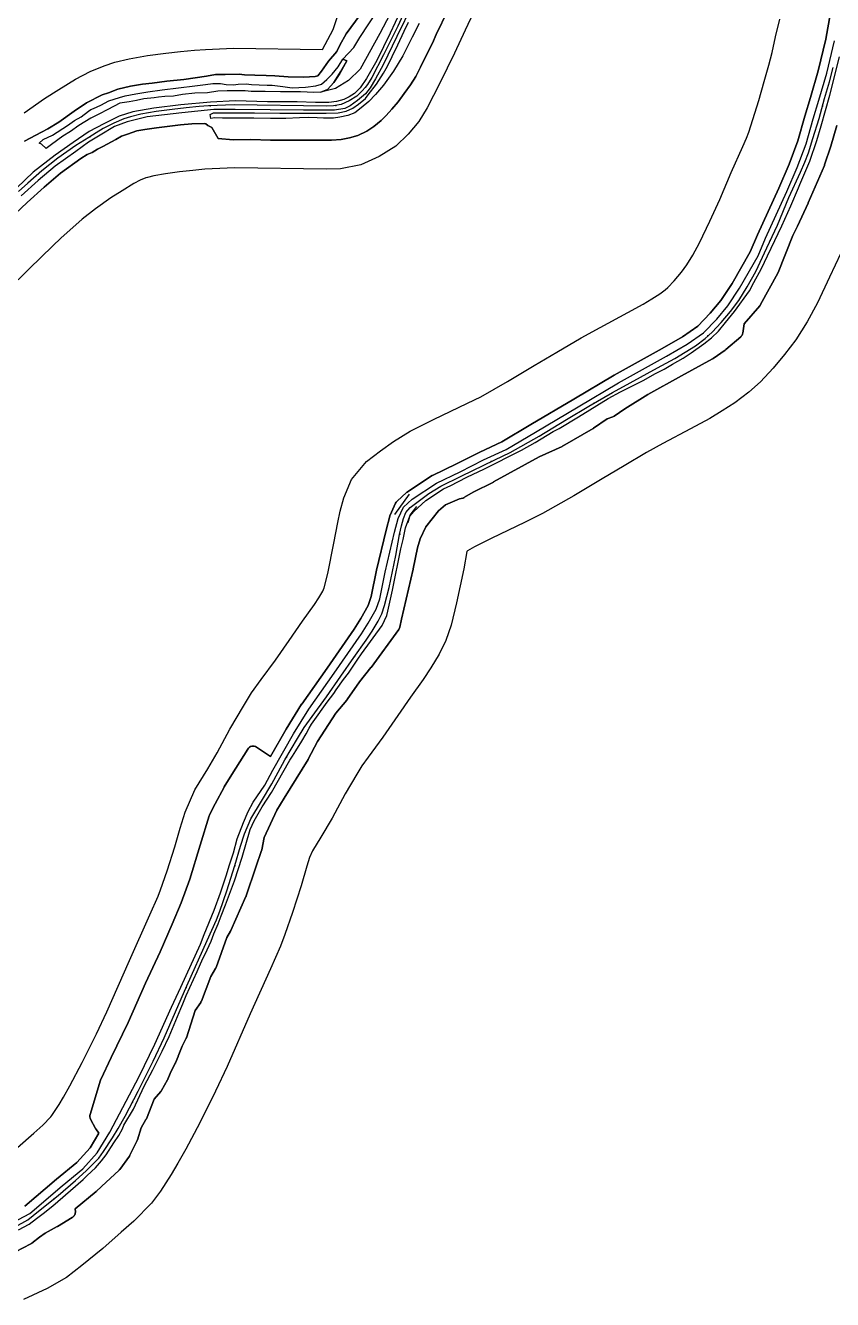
# Model space of a CAD drawing. Header units: inches. Extents: x 91426 to 118597, y 433843 to 446922.
# Drawn here: x 101803 to 102444, y 437556 to 438568 of the extents above; entities that cross this region are included whole.
import ezdxf

# ---------------------------------------------------------------- set-up
doc = ezdxf.new("R2010")
doc.units = ezdxf.units.IN
doc.header["$MEASUREMENT"] = 0
for name, color, linetype, true_color in [('As_waterkering_PWK', 7, 'Continuous', 0x8b0648), ('Beschermingszone_PWK', 7, 'Continuous', 0xde06d3), ('Kernzone_PWK', 7, 'Continuous', 0x33065f), ('Kruinlijnen_PWK', 7, 'Continuous', 0xda0676), ('Kunstwerken_PWK', 7, 'Continuous', 0x2f0602), ('Leggerbermen_PWK', 7, 'Continuous', 0xd60719), ('Referentiepunten_PWK', 7, 'Continuous', 0x7e0730)]:
    doc.layers.add(name, color=color, linetype=linetype, true_color=true_color)

msp = doc.modelspace()

# ---------------------------------------------------------------- linework, layer by layer
at = {"layer": 'As_waterkering_PWK'}
for points in [[(102147.2636, 438676.0934), (102138.7908, 438656.4066), (102130.4565, 438637.7534), (102117.6241, 438608.9138), (102106.7762, 438585.895), (102098.4418, 438567.9033), (102087.197, 438545.0168), (102077.9366, 438527.1574), (102074.497, 438521.3365), (102072.4621, 438518.9837)], [(102439.2104, 438515.7674), (102441.466, 438523.6231), (102444.3765, 438535.0002)], [(102072.4621, 438518.9837), (102070.2636, 438516.4417), (102065.898, 438512.2084), (102059.9449, 438508.5042), (102053.5948, 438505.5938), (102047.5094, 438504.4032), (102041.6886, 438504.2709), (101968.3988, 438505.1969), (101948.1582, 438504.4032), (101940.7498, 438503.874), (101930.4311, 438502.8157), (101919.3185, 438501.625), (101906.3539, 438500.0375), (101894.3154, 438497.7886), (101885.981, 438495.8042), (101880.8216, 438494.0844), (101872.8841, 438490.7771), (101864.2851, 438486.4115), (101858.7398, 438482.994)], [(102006.9768, 437981.4124), (102008.7391, 437984.6658), (102018.661, 438001.7315), (102024.085, 438010.4627), (102030.3027, 438019.3263), (102041.9444, 438034.8045), (102053.1892, 438051.2087), (102063.6403, 438066.1576), (102073.2976, 438079.7837), (102078.1924, 438087.0598), (102082.8226, 438094.9973), (102085.733, 438100.8181), (102087.982, 438107.4327), (102091.5539, 438121.7203), (102096.8455, 438147.2526), (102099.8883, 438163.7891), (102101.3435, 438170.8006), (102102.931, 438176.6214), (102104.9154, 438181.3839), (102108.2227, 438185.3527), (102114.5727, 438190.1152), (102123.0393, 438196.3329), (102132.5644, 438202.286), (102148.704, 438210.2236), (102175.6915, 438223.1882), (102187.7301, 438229.1413), (102210.7489, 438242.1059), (102232.5771, 438255.2028), (102250.3042, 438265.7862), (102268.9573, 438276.7664), (102282.9803, 438284.4393), (102304.9408, 438296.2133), (102318.6991, 438303.6217), (102326.9012, 438308.781), (102334.971, 438313.8081), (102342.644, 438319.629), (102348.2002, 438324.5238), (102355.4763, 438332.4613), (102362.8846, 438341.1926), (102369.3669, 438349.7915), (102376.1138, 438360.6395), (102382.8607, 438372.9426), (102391.592, 438391.5958), (102400.0587, 438409.7198), (102409.1868, 438431.548), (102418.3149, 438451.7886), (102421.8868, 438459.8584), (102424.665, 438467.1345), (102428.2368, 438478.5116), (102433.2639, 438494.5189), (102437.6296, 438510.2617), (102439.2104, 438515.7674)], [(101858.7398, 438482.994), (101852.908, 438479.4), (101842.7215, 438472.9177), (101828.434, 438462.8635), (101815.734, 438452.9416), (101804.6214, 438443.0197), (101797.0808, 438436.4051)], [(101794.5585, 437613.5869), (101804.4804, 437619.2755), (101813.0794, 437626.0224), (101828.5575, 437638.5901), (101842.3159, 437650.6287), (101850.7826, 437658.1693), (101860.8367, 437668.3558), (101864.6732, 437673.5152), (101871.817, 437684.4954), (101876.1826, 437691.7715), (101881.7389, 437701.6934), (101892.1899, 437721.4049), (101904.0962, 437745.3497), (101912.8275, 437763.8706), (101930.9515, 437805.1457), (101947.0911, 437841.1291), (101954.3671, 437857.5333), (101957.013, 437864.5447), (101962.5692, 437880.8166), (101969.0515, 437900.925), (101973.5495, 437916.1386), (101976.5922, 437926.0605), (101981.6193, 437937.8345), (101990.2183, 437951.8574), (101998.4204, 437965.6158), (102006.9768, 437981.4124)]]:
    msp.add_lwpolyline(points, dxfattribs=at)
at = {"layer": 'Beschermingszone_PWK'}
for points in [[(101801.6166, 438499.0173), (101817.6797, 438510.3209), (101829.0224, 438517.539), (101842.2574, 438525.6955), (101854.0181, 438531.6663), (101865.0316, 438536.2552), (101873.6305, 438539.1215), (101884.9665, 438541.8206), (101899.4806, 438544.532), (101914.1866, 438546.3327), (101925.7384, 438547.5704), (101936.8502, 438548.7101), (101945.6728, 438549.3403), (101967.801, 438550.2081), (102038.7343, 438549.3118), (102047.0236, 438565.2983), (102060.2169, 438604.341)], [(102079.7644, 438592.2565), (102057.4095, 438561.8327), (102052.3937, 438552.7765), (102050.0882, 438547.6803), (102043.5263, 438539.9825), (102037.9387, 438532.1332), (102034.9259, 438528.4402), (102032.8746, 438527.8447), (102023.7116, 438527.36), (102011.435, 438527.4833), (102000.8409, 438528.2681), (101993.9828, 438528.6716), (101984.8792, 438528.9393), (101976.7394, 438529.0664), (101972.5382, 438529.7441), (101961.3769, 438529.4685), (101953.6011, 438529.3296), (101946.4082, 438528.0847), (101928.4664, 438525.4654), (101914.9998, 438524.1452), (101903.2081, 438522.5553), (101895.5726, 438521.7516), (101886.1315, 438520.1097), (101876.114, 438517.7444), (101868.5546, 438514.7747), (101863.5455, 438513.2441), (101851.1085, 438506.8159), (101841.4105, 438500.2595), (101829.2258, 438491.4814), (101820.4211, 438486.2496), (101815.3751, 438483.6619), (101801.8838, 438476.5483)], [(101794.4935, 438418.8119), (101804.02, 438427.8163), (101817.4213, 438439.9056), (101830.4859, 438451.0299), (101846.5881, 438462.5872), (101851.568, 438465.8997), (101853.0505, 438466.2754), (101855.7453, 438467.3306), (101859.9287, 438470.1196), (101864.085, 438472.2607), (101874.4475, 438477.8405), (101878.9627, 438480.2811), (101883.7922, 438481.891), (101891.244, 438484.6696), (101897.5532, 438485.7616), (101906.864, 438486.9418), (101917.3015, 438488.3952), (101925.9017, 438489.4376), (101934.9255, 438490.2111), (101944.7477, 438490.4629), (101946.0225, 438490.3183), (101947.5541, 438488.7867), (101950.7153, 438487.3696), (101955.6789, 438478.4576), (101967.6256, 438477.566), (101981.5955, 438477.8347), (101997.2445, 438477.1772), (102025.0342, 438477.3108), (102045.7735, 438477.3108), (102053.409, 438477.7783), (102059.9814, 438478.9579), (102066.7982, 438480.9312), (102073.75, 438484.4071), (102079.3689, 438487.9827), (102085.1931, 438492.8086), (102089.1236, 438496.8964), (102093.6078, 438501.8008), (102098.7663, 438507.8192), (102103.648, 438514.2801), (102108.5179, 438521.2372), (102112.8518, 438527.8128), (102116.5758, 438535.1118), (102121.2125, 438544.9152), (102125.9174, 438554.1904), (102129.0194, 438561.2039), (102138.1258, 438580.2085)], [(102163.0851, 438588.0907), (102152.0756, 438564.7291), (102143.57, 438546.3679), (102131.8341, 438522.4818), (102121.6871, 438502.9126), (102115.2561, 438492.0294), (102106.6463, 438482.0743), (102096.8604, 438472.585), (102083.664, 438464.3739), (102069.0264, 438457.665), (102052.9169, 438454.5131), (102041.9408, 438454.2637), (101969.0631, 438455.1845), (101950.9197, 438454.473), (101945.0828, 438454.0561), (101935.6451, 438453.0881), (101925.0207, 438451.9498), (101913.9909, 438450.5992), (101904.703, 438448.8641), (101899.7037, 438447.6738), (101898.3661, 438447.2279), (101893.8462, 438445.3447), (101888.7603, 438442.7626), (101879.4475, 438437.0233), (101870.5458, 438431.3585), (101858.231, 438422.6926), (101847.81, 438414.5512), (101837.7584, 438405.5766), (101830.9509, 438399.6051), (101824.1924, 438393.0797), (101805.8607, 438375.2717), (101796.7275, 438366.2654)], [(101796.3254, 437676.8254), (101809.2254, 437688.113), (101816.3269, 437694.4377), (101822.7977, 437700.9936), (101823.6161, 437702.0943), (101829.4103, 437711.0002), (101832.9229, 437716.8546), (101837.8329, 437725.6224), (101847.7095, 437744.2504), (101859.0928, 437767.1434), (101867.3157, 437784.586), (101885.2497, 437825.4284), (101901.4274, 437861.4967), (101908.0871, 437876.5113), (101909.9523, 437881.454), (101915.1128, 437896.5669), (101921.2761, 437915.6857), (101925.6727, 437930.5567), (101929.567, 437943.2553), (101937.0765, 437960.8433), (101947.4308, 437977.7288), (101954.946, 437990.3349), (101965.1342, 438009.144), (101975.8031, 438027.4946), (101982.35, 438038.0334), (101989.8457, 438048.7187), (102001.3249, 438063.9808), (102012.0786, 438079.6686), (102022.7538, 438094.9383), (102032.1517, 438108.1983), (102035.8113, 438113.6383), (102038.8218, 438118.7991), (102039.4898, 438120.1351), (102039.977, 438121.5679), (102042.8004, 438132.8618), (102047.7724, 438156.8514), (102050.8164, 438173.3948), (102052.6999, 438182.47), (102055.5395, 438192.8818), (102061.6674, 438207.5889), (102073.5504, 438221.8485), (102084.7742, 438230.2663), (102094.9523, 438237.7409), (102108.2187, 438246.0324), (102126.8451, 438255.1929), (102153.7836, 438268.134), (102164.3631, 438273.3656), (102185.6133, 438285.3341), (102206.8994, 438298.1057), (102224.8065, 438308.7965), (102244.2688, 438320.2531), (102259.1667, 438328.4047), (102281.2753, 438340.2582), (102293.5066, 438346.8442), (102300.3711, 438351.1622), (102306.5828, 438355.0318), (102310.9661, 438358.3571), (102313.146, 438360.2775), (102317.9709, 438365.541), (102323.8264, 438372.4421), (102328.0921, 438378.1008), (102332.9321, 438385.8826), (102338.2527, 438395.585), (102346.2994, 438412.7755), (102354.3246, 438429.9546), (102363.3239, 438451.4746), (102372.664, 438472.1852), (102375.6394, 438478.9075), (102377.4141, 438483.5555), (102385.3077, 438508.6933), (102389.5086, 438523.842), (102393.2066, 438536.7212), (102395.799, 438546.8549), (102398.6961, 438559.3252), (102401.9053, 438573.3656)], [(101794.6056, 437593.8589), (101806.8173, 437600.1782), (101807.0194, 437600.2888), (101807.2973, 437600.4616), (101807.5598, 437600.6495), (101813.6959, 437605.3495), (101818.3095, 437608.5915), (101827.8895, 437614.0289), (101827.9215, 437614.0472), (101827.9734, 437614.0776), (101839.8388, 437621.1197), (101840.0648, 437621.2621), (101840.3307, 437621.4526), (101840.5836, 437621.6602), (101840.8224, 437621.8839), (101841.0461, 437622.1227), (101841.2537, 437622.3756), (101841.4442, 437622.6415), (101841.617, 437622.9194), (101841.7713, 437623.208), (101841.9063, 437623.506), (101842.0216, 437623.8122), (101842.1165, 437624.1253), (101842.1908, 437624.4439), (101842.2441, 437624.7668), (101842.2762, 437625.0924), (101842.2869, 437625.4194), (101842.284, 437625.5074), (101842.285, 437625.5581), (101842.2202, 437627.8925), (101858.9148, 437641.7862), (101859.0131, 437641.8702), (101859.1235, 437641.9699), (101866.7964, 437649.1137), (101866.8026, 437649.1195), (101876.8568, 437658.5122), (101876.979, 437658.6304), (101877.2027, 437658.8692), (101877.4103, 437659.1221), (101877.4916, 437659.2311), (101885.1645, 437669.8144), (101885.2737, 437669.9713), (101885.4465, 437670.2492), (101885.6008, 437670.5378), (101885.6088, 437670.5541), (101891.2974, 437682.1958), (101891.4244, 437682.4775), (101891.5397, 437682.7837), (101891.5853, 437682.925), (101894.4532, 437692.2768), (101898.3825, 437698.9076), (101898.4111, 437698.9566), (101898.5654, 437699.2452), (101898.7004, 437699.5432), (101898.7311, 437699.619), (101904.893, 437715.2123), (101910.1378, 437721.1723), (101910.1434, 437721.1787), (101910.351, 437721.4316), (101910.5415, 437721.6975), (101910.7143, 437721.9754), (101910.755, 437722.0472), (101915.3852, 437730.3816), (101915.4988, 437730.5984), (101915.6338, 437730.8964), (101915.6481, 437730.9313), (101917.5528, 437735.6294), (101921.69, 437743.7747), (101921.7165, 437743.8276), (101921.8403, 437744.0987), (101923.957, 437749.1258), (101923.9682, 437749.1527), (101924.0116, 437749.2611), (101927.0938, 437757.2234), (101930.1518, 437763.212), (101930.1832, 437763.2745), (101930.3182, 437763.5725), (101930.4335, 437763.8787), (101930.4616, 437763.9641), (101937.3752, 437785.6011), (101941.8372, 437791.9926), (101941.8947, 437792.0768), (101942.0675, 437792.3547), (101942.2218, 437792.6433), (101942.3568, 437792.9413), (101942.4113, 437793.0786), (101949.7889, 437812.4935), (101953.6517, 437818.8483), (101953.7092, 437818.9454), (101953.8635, 437819.234), (101953.9985, 437819.532), (101954.0826, 437819.7491), (101962.6666, 437843.5506), (101965.6265, 437848.7303), (101965.7697, 437848.9996), (101965.855, 437849.1818), (101977.8527, 437876.2001), (101977.9024, 437876.3159), (101978.0162, 437876.6178), (101985.7699, 437899.392), (101990.2685, 437912.6234), (101990.3638, 437912.9376), (101990.4374, 437913.2525), (101992.4011, 437923.0855), (102002.3461, 437944.8879), (102008.262, 437954.4049), (102008.272, 437954.421), (102027.1898, 437985.1127), (102027.2635, 437985.2363), (102027.3722, 437985.4347), (102034.6619, 437999.4937), (102049.3288, 438021.8184), (102057.8982, 438032.3353), (102057.9888, 438032.4499), (102058.1235, 438032.634), (102068.0783, 438046.9112), (102077.0566, 438058.0515), (102077.1303, 438058.1452), (102077.2057, 438058.246), (102099.1661, 438088.4086), (102099.2812, 438088.5737), (102099.454, 438088.8516), (102099.6083, 438089.1402), (102099.7433, 438089.4382), (102099.8586, 438089.7444), (102099.9535, 438090.0575), (102100.0188, 438090.3318), (102101.3277, 438096.6148), (102110.7455, 438136.3373), (102110.7843, 438136.5153), (102110.7877, 438136.5323), (102114.0455, 438153.2122), (102116.2441, 438160.4187), (102120.7423, 438169.9014), (102130.6814, 438182.5737), (102136.4489, 438187.5497), (102147.5577, 438192.1381), (102150.2696, 438192.8455), (102150.3017, 438192.854), (102150.6148, 438192.9489), (102150.921, 438193.0642), (102151.219, 438193.1992), (102151.5076, 438193.3535), (102151.592, 438193.4033), (102158.4331, 438197.5338), (102174.3948, 438205.5147), (102174.5707, 438205.6071), (102210.9187, 438225.6247), (102229.004, 438233.8811), (102229.1389, 438233.9451), (102229.4158, 438234.0927), (102253.6253, 438247.9834), (102253.637, 438247.9901), (102253.9149, 438248.1629), (102254.0204, 438248.2354), (102264.7104, 438255.7812), (102269.2305, 438257.4038), (102269.4546, 438257.4904), (102269.7526, 438257.6254), (102270.0412, 438257.7797), (102270.3191, 438257.9525), (102270.3338, 438257.9623), (102278.955, 438263.7673), (102297.1529, 438275.1573), (102323.925, 438289.8751), (102323.9293, 438289.8775), (102348.5952, 438303.4689), (102348.6822, 438303.518), (102348.9601, 438303.6908), (102349.0202, 438303.7316), (102358.7093, 438310.4116), (102358.9151, 438310.5613), (102359.1427, 438310.7468), (102370.9167, 438320.9332), (102370.942, 438320.9553), (102371.1808, 438321.179), (102371.4045, 438321.4178), (102371.6121, 438321.6707), (102371.8026, 438321.9366), (102371.9754, 438322.2145), (102372.1297, 438322.5031), (102372.2647, 438322.8011), (102372.38, 438323.1073), (102372.4749, 438323.4204), (102372.5492, 438323.739), (102372.5773, 438323.8925), (102373.8041, 438331.2534), (102386.1306, 438345.6754), (102386.2965, 438345.8802), (102386.487, 438346.1461), (102386.6598, 438346.424), (102386.7158, 438346.5236), (102400.3827, 438371.4961), (102400.481, 438371.6851), (102400.616, 438371.9831), (102400.6427, 438372.0488), (102412.3755, 438401.5515), (102415.9696, 438408.8326), (102416.0216, 438408.9412), (102424.4883, 438427.1975), (102424.547, 438427.3291), (102437.3793, 438457.2271), (102437.4041, 438457.2857), (102437.5193, 438457.5919), (102437.5286, 438457.6195), (102442.4453, 438472.3848), (102442.4927, 438472.5349), (102447.3601, 438488.8474)], [(102450.3661, 438387.4615), (102441.4138, 438368.2981), (102431.9295, 438348.036), (102423.6137, 438332.872), (102414.7692, 438318.6514), (102405.8487, 438306.8181), (102396.7322, 438296.0736), (102386.7599, 438285.1947), (102377.4896, 438277.0281), (102366.1981, 438268.4621), (102356.0843, 438262.1617), (102346.4109, 438256.0768), (102330.9727, 438247.764), (102309.1753, 438236.0774), (102296.1147, 438228.931), (102278.3516, 438218.4747), (102260.8225, 438208.0096), (102238.398, 438194.5549), (102213.4338, 438180.4946), (102199.7902, 438173.7478), (102172.7488, 438160.7573), (102159.3446, 438154.1651), (102153.9351, 438150.7841), (102153.338, 438150.3456), (102150.826, 438136.6939), (102145.1827, 438109.4646), (102140.7875, 438091.8841), (102136.6006, 438079.5695), (102131.2235, 438068.8153), (102124.8116, 438057.8234), (102118.5581, 438048.5277), (102108.6154, 438034.499), (102098.4109, 438019.9027), (102086.6259, 438002.7104), (102074.8054, 437986.9946), (102069.9935, 437980.135), (102065.8047, 437973.3921), (102056.7045, 437957.7398), (102046.2422, 437938.4247), (102037.2845, 437923.3989), (102030.6164, 437912.5247), (102028.3199, 437907.1462), (102026.2139, 437900.2786), (102021.6045, 437884.6882), (102014.7713, 437863.4914), (102008.7797, 437845.9445), (102005.2752, 437836.6575), (101997.3211, 437818.7246), (101981.2234, 437782.8346), (101962.8904, 437741.0836), (101953.6, 437721.3766), (101941.1184, 437696.2748), (101930.0354, 437675.3714), (101923.7682, 437664.1801), (101918.4643, 437655.3402), (101909.836, 437642.0781), (101902.6797, 437632.4542), (101888.6838, 437618.2741), (101878.7154, 437609.396), (101864.0128, 437596.5313), (101847.3916, 437583.0354), (101835.2949, 437573.5441), (101819.8846, 437564.7089), (101801.0053, 437555.9235)]]:
    msp.add_lwpolyline(points, dxfattribs=at)
msp.add_lwpolyline([(102442.3133, 438578.3753), (102438.5512, 438557.6186), (102432.5491, 438532.3052), (102426.3996, 438511.1094), (102421.7532, 438496.2407), (102416.3829, 438476.5936), (102409.4162, 438458.1445), (102401.1763, 438439.1795), (102384.225, 438402.0986), (102378.5205, 438388.514), (102364.0447, 438363.2877), (102355.1003, 438349.8713), (102346.7788, 438339.6585), (102336.7385, 438329.3703), (102324.7034, 438320.9333), (102308.609, 438311.718), (102270.4546, 438290.4015), (102238.2334, 438271.3075), (102204.2256, 438251.1939), (102181.2538, 438237.4891), (102163.6128, 438229.3873), (102145.041, 438219.9688), (102125.9373, 438210.815, 0.034505427), (102125.3377, 438210.475), (102105.914, 438197.615, 0.037793273), (102105.3179, 438197.152), (102097.8881, 438190.4233, 0.102138272), (102096.6949, 438188.7913), (102092.3537, 438179.2688, 0.041432215), (102092.074, 438178.4903), (102089.094, 438167.3831), (102081.51, 438135.4046), (102077.3475, 438114.5925), (102074.8047, 438107.3108), (102068.979, 438097.0227), (102063.7252, 438088.6937), (102042.2623, 438057.7502), (102022.1348, 438029.1479, 0.014261573), (102021.9774, 438028.9101), (102009.7551, 438009.2482, 0.010199412), (102009.651, 438009.0728), (101997.4021, 437987.4484), (101986.2856, 437994.8696, 0.423298618), (101979.2672, 437993.3573), (101966.6033, 437973.0552), (101960.5694, 437963.401, 0.017567594), (101960.3938, 437963.0968), (101953.3061, 437949.7551), (101948.9789, 437941.1005, 0.041309874), (101948.6721, 437940.3349), (101941.4474, 437916.8547), (101933.2602, 437890.0837), (101926.3135, 437871.1383), (101919.2549, 437854.3259), (101909.618, 437832.1872), (101897.9962, 437807.3588), (101884.1682, 437776.0154), (101870.6542, 437748.3313), (101862.3848, 437730.8738, 0.037219496), (101862.1174, 437730.1802), (101853.9236, 437703.0752, 0.200711706), (101854.3188, 437699.2367), (101858.3042, 437691.9201, 0.022315516), (101858.5349, 437691.5383), (101860.8017, 437688.1381), (101854.01, 437676.5585), (101843.4509, 437664.8944), (101827.259, 437651.5522), (101802.1487, 437630.0663)], format="xyb", dxfattribs=at)
at = {"layer": 'Kernzone_PWK'}
for points in [[(101801.8838, 438476.5483), (101815.3751, 438483.6619), (101820.4211, 438486.2496), (101829.2258, 438491.4814), (101841.4105, 438500.2595), (101851.1085, 438506.8159), (101863.5455, 438513.2441), (101868.5546, 438514.7747), (101876.114, 438517.7444), (101886.1315, 438520.1097), (101895.5726, 438521.7516), (101903.2081, 438522.5553), (101914.9998, 438524.1452), (101928.4664, 438525.4654), (101946.4082, 438528.0847), (101953.6011, 438529.3296), (101961.3769, 438529.4685), (101972.5382, 438529.7441), (101976.7394, 438529.0664), (101984.8792, 438528.9393), (101993.9828, 438528.6716), (102000.8409, 438528.2681), (102011.435, 438527.4833), (102023.7116, 438527.36), (102032.8746, 438527.8447), (102034.9259, 438528.4402), (102037.9387, 438532.1332), (102043.5263, 438539.9825), (102050.0882, 438547.6803), (102052.3937, 438552.7765), (102057.4095, 438561.8327), (102079.7644, 438592.2565)], [(102138.1258, 438580.2085), (102129.0194, 438561.2039), (102125.9174, 438554.1904), (102121.2125, 438544.9152), (102116.5758, 438535.1118), (102112.8518, 438527.8128), (102108.5179, 438521.2372), (102103.648, 438514.2801), (102098.7663, 438507.8192), (102093.6078, 438501.8008), (102089.1236, 438496.8964), (102085.1931, 438492.8086), (102079.3689, 438487.9827), (102073.75, 438484.4071), (102066.7982, 438480.9312), (102059.9814, 438478.9579), (102053.409, 438477.7783), (102045.7735, 438477.3108), (102025.0342, 438477.3108), (101997.2445, 438477.1772), (101981.5955, 438477.8347), (101967.6256, 438477.566), (101955.6789, 438478.4576), (101950.7153, 438487.3696), (101947.5541, 438488.7867), (101946.0225, 438490.3183), (101944.7477, 438490.4629), (101934.9255, 438490.2111), (101925.9017, 438489.4376), (101917.3015, 438488.3952), (101906.864, 438486.9418), (101897.5532, 438485.7616), (101891.244, 438484.6696), (101883.7922, 438481.891), (101878.9627, 438480.2811), (101874.4475, 438477.8405), (101864.085, 438472.2607), (101859.9287, 438470.1196), (101855.7453, 438467.3306), (101853.0505, 438466.2754), (101851.568, 438465.8997), (101846.5881, 438462.5872), (101830.4859, 438451.0299), (101817.4213, 438439.9056), (101804.02, 438427.8163), (101794.4935, 438418.8119)], [(102447.3601, 438488.8474), (102442.4927, 438472.5349), (102442.4453, 438472.3848), (102437.5286, 438457.6195), (102437.5193, 438457.5919), (102437.4041, 438457.2857), (102437.3793, 438457.2271), (102424.547, 438427.3291), (102424.4883, 438427.1975), (102416.0216, 438408.9412), (102415.9696, 438408.8326), (102412.3755, 438401.5515), (102400.6427, 438372.0488), (102400.616, 438371.9831), (102400.481, 438371.6851), (102400.3827, 438371.4961), (102386.7158, 438346.5236), (102386.6598, 438346.424), (102386.487, 438346.1461), (102386.2965, 438345.8802), (102386.1306, 438345.6754), (102373.8041, 438331.2534), (102372.5773, 438323.8925), (102372.5492, 438323.739), (102372.4749, 438323.4204), (102372.38, 438323.1073), (102372.2647, 438322.8011), (102372.1297, 438322.5031), (102371.9754, 438322.2145), (102371.8026, 438321.9366), (102371.6121, 438321.6707), (102371.4045, 438321.4178), (102371.1808, 438321.179), (102370.942, 438320.9553), (102370.9167, 438320.9332), (102359.1427, 438310.7468), (102358.9151, 438310.5613), (102358.7093, 438310.4116), (102349.0202, 438303.7316), (102348.9601, 438303.6908), (102348.6822, 438303.518), (102348.5952, 438303.4689), (102323.9293, 438289.8775), (102323.925, 438289.8751), (102297.1529, 438275.1573), (102278.955, 438263.7673), (102270.3338, 438257.9623), (102270.3191, 438257.9525), (102270.0412, 438257.7797), (102269.7526, 438257.6254), (102269.4546, 438257.4904), (102269.2305, 438257.4038), (102264.7104, 438255.7812), (102254.0204, 438248.2354), (102253.9149, 438248.1629), (102253.637, 438247.9901), (102253.6253, 438247.9834), (102229.4158, 438234.0927), (102229.1389, 438233.9451), (102229.004, 438233.8811), (102210.9187, 438225.6247), (102174.5707, 438205.6071), (102174.3948, 438205.5147), (102158.4331, 438197.5338), (102151.592, 438193.4033), (102151.5076, 438193.3535), (102151.219, 438193.1992), (102150.921, 438193.0642), (102150.6148, 438192.9489), (102150.3017, 438192.854), (102150.2696, 438192.8455), (102147.5577, 438192.1381), (102136.4489, 438187.5497), (102130.6814, 438182.5737), (102120.7423, 438169.9014), (102116.2441, 438160.4187), (102114.0455, 438153.2122), (102110.7877, 438136.5323), (102110.7843, 438136.5153), (102110.7455, 438136.3373), (102101.3277, 438096.6148), (102100.0188, 438090.3318), (102099.9535, 438090.0575), (102099.8586, 438089.7444), (102099.7433, 438089.4382), (102099.6083, 438089.1402), (102099.454, 438088.8516), (102099.2812, 438088.5737), (102099.1661, 438088.4086), (102077.2057, 438058.246), (102077.1303, 438058.1452), (102077.0566, 438058.0515), (102068.0783, 438046.9112), (102058.1235, 438032.634), (102057.9888, 438032.4499), (102057.8982, 438032.3353), (102049.3288, 438021.8184), (102034.6619, 437999.4937), (102027.3722, 437985.4347), (102027.2635, 437985.2363), (102027.1898, 437985.1127), (102008.272, 437954.421), (102008.262, 437954.4049), (102002.3461, 437944.8879), (101992.4011, 437923.0855), (101990.4374, 437913.2525), (101990.3638, 437912.9376), (101990.2685, 437912.6234), (101985.7699, 437899.392), (101978.0162, 437876.6178), (101977.9024, 437876.3159), (101977.8527, 437876.2001), (101965.855, 437849.1818), (101965.7697, 437848.9996), (101965.6265, 437848.7303), (101962.6666, 437843.5506), (101954.0826, 437819.7491), (101953.9985, 437819.532), (101953.8635, 437819.234), (101953.7092, 437818.9454), (101953.6517, 437818.8483), (101949.7889, 437812.4935), (101942.4113, 437793.0786), (101942.3568, 437792.9413), (101942.2218, 437792.6433), (101942.0675, 437792.3547), (101941.8947, 437792.0768), (101941.8372, 437791.9926), (101937.3752, 437785.6011), (101930.4616, 437763.9641), (101930.4335, 437763.8787), (101930.3182, 437763.5725), (101930.1832, 437763.2745), (101930.1518, 437763.212), (101927.0938, 437757.2234), (101924.0116, 437749.2611), (101923.9682, 437749.1527), (101923.957, 437749.1258), (101921.8403, 437744.0987), (101921.7165, 437743.8276), (101921.69, 437743.7747), (101917.5528, 437735.6294), (101915.6481, 437730.9313), (101915.6338, 437730.8964), (101915.4988, 437730.5984), (101915.3852, 437730.3816), (101910.755, 437722.0472), (101910.7143, 437721.9754), (101910.5415, 437721.6975), (101910.351, 437721.4316), (101910.1434, 437721.1787), (101910.1378, 437721.1723), (101904.893, 437715.2123), (101898.7311, 437699.619), (101898.7004, 437699.5432), (101898.5654, 437699.2452), (101898.4111, 437698.9566), (101898.3825, 437698.9076), (101894.4532, 437692.2768), (101891.5853, 437682.925), (101891.5397, 437682.7837), (101891.4244, 437682.4775), (101891.2974, 437682.1958), (101885.6088, 437670.5541), (101885.6008, 437670.5378), (101885.4465, 437670.2492), (101885.2737, 437669.9713), (101885.1645, 437669.8144), (101877.4916, 437659.2311), (101877.4103, 437659.1221), (101877.2027, 437658.8692), (101876.979, 437658.6304), (101876.8568, 437658.5122), (101866.8026, 437649.1195), (101866.7964, 437649.1137), (101859.1235, 437641.9699), (101859.0131, 437641.8702), (101858.9148, 437641.7862), (101842.2202, 437627.8925), (101842.285, 437625.5581), (101842.284, 437625.5074), (101842.2869, 437625.4194), (101842.2762, 437625.0924), (101842.2441, 437624.7668), (101842.1908, 437624.4439), (101842.1165, 437624.1253), (101842.0216, 437623.8122), (101841.9063, 437623.506), (101841.7713, 437623.208), (101841.617, 437622.9194), (101841.4442, 437622.6415), (101841.2537, 437622.3756), (101841.0461, 437622.1227), (101840.8224, 437621.8839), (101840.5836, 437621.6602), (101840.3307, 437621.4526), (101840.0648, 437621.2621), (101839.8388, 437621.1197), (101827.9734, 437614.0776), (101827.9215, 437614.0472), (101827.8895, 437614.0289), (101818.3095, 437608.5915), (101813.6959, 437605.3495), (101807.5598, 437600.6495), (101807.2973, 437600.4616), (101807.0194, 437600.2888), (101806.8173, 437600.1782), (101794.6056, 437593.8589)]]:
    msp.add_lwpolyline(points, dxfattribs=at)
msp.add_lwpolyline([(101802.1487, 437630.0663), (101827.259, 437651.5522), (101843.4509, 437664.8944), (101854.01, 437676.5585), (101860.8017, 437688.1381), (101858.5349, 437691.5383, -0.022315511), (101858.3042, 437691.9201), (101854.3188, 437699.2367, -0.200711706), (101853.9236, 437703.0752), (101862.1174, 437730.1802, -0.037219496), (101862.3848, 437730.8738), (101870.6542, 437748.3313), (101884.1682, 437776.0154), (101897.9962, 437807.3588), (101909.618, 437832.1872), (101919.2549, 437854.3259), (101926.3135, 437871.1383), (101933.2602, 437890.0837), (101941.4474, 437916.8547), (101948.6721, 437940.3349, -0.041309875), (101948.9789, 437941.1005), (101953.3061, 437949.7551), (101960.3938, 437963.0968, -0.017567598), (101960.5694, 437963.401), (101966.6033, 437973.0552), (101979.2672, 437993.3573, -0.423298618), (101986.2856, 437994.8696), (101997.4021, 437987.4484), (102009.651, 438009.0728, -0.010199387), (102009.7551, 438009.2482), (102021.9774, 438028.9101, -0.014261573), (102022.1348, 438029.1479), (102042.2623, 438057.7502), (102063.7252, 438088.6937), (102068.979, 438097.0227), (102074.8047, 438107.3108), (102077.3475, 438114.5925), (102081.51, 438135.4046), (102089.094, 438167.3831), (102092.074, 438178.4903, -0.041432216), (102092.3537, 438179.2688), (102096.6949, 438188.7913, -0.102138274), (102097.8881, 438190.4233), (102105.3179, 438197.152, -0.037793272), (102105.914, 438197.615), (102125.3377, 438210.475, -0.034505432), (102125.9373, 438210.815), (102145.041, 438219.9688), (102163.6128, 438229.3873), (102181.2538, 438237.4891), (102204.2256, 438251.1939), (102238.2334, 438271.3075), (102270.4546, 438290.4015), (102308.609, 438311.718), (102324.7034, 438320.9333), (102336.7385, 438329.3703), (102346.7788, 438339.6585), (102355.1003, 438349.8713), (102364.0447, 438363.2877), (102378.5205, 438388.514), (102384.225, 438402.0986), (102401.1763, 438439.1795), (102409.4162, 438458.1445), (102416.3829, 438476.5936), (102421.7532, 438496.2407), (102426.3996, 438511.1094), (102432.5491, 438532.3052), (102438.5512, 438557.6186), (102442.3133, 438578.3753)], format="xyb", dxfattribs=at)
at = {"layer": 'Kruinlijnen_PWK'}
for points in [[(102108.3412, 438596.3299), (102092.3711, 438562.2792), (102081.7878, 438540.5833), (102073.6622, 438526.2875), (102068.6909, 438518.7552), (102064.1929, 438514.2572), (102059.8273, 438511.6114), (102055.5795, 438509.5443), (102049.7731, 438507.9072), (102043.5554, 438507.1135), (102032.9721, 438507.2458), (102018.5522, 438507.7749), (101995.0043, 438507.7749), (101969.6042, 438508.5687), (101949.6281, 438507.5104), (101926.0802, 438505.3937), (101904.5166, 438502.6156), (101887.9801, 438499.8374), (101876.9999, 438496.3978), (101864.829, 438490.3124), (101853.2498, 438484.1074), (101840.6196, 438475.3634), (101826.1998, 438465.3092), (101808.7372, 438451.6832), (101782.2788, 438426.68)], [(102110.0254, 438585.0251), (102097.7223, 438559.4927), (102086.8743, 438537.0031), (102080.6566, 438525.8906), (102076.5556, 438518.8791), (102072.7191, 438513.9843), (102066.3691, 438508.6926), (102060.5483, 438504.4593), (102056.3149, 438502.4749), (102048.1128, 438501.152), (102023.6388, 438501.152), (101997.0481, 438501.2843), (101969.1345, 438501.5489), (101952.3335, 438501.5489), (101926.8011, 438499.0353), (101899.2844, 438495.8603), (101883.5416, 438491.8916), (101873.4875, 438488.1874), (101861.9781, 438481.3082), (101852.5853, 438475.6197), (101842.5728, 438468.3216), (101826.1686, 438456.5476), (101812.8071, 438445.1705), (101799.3133, 438432.9996)]]:
    msp.add_lwpolyline(points, dxfattribs=at)
for points in [[(101788.6334, 437615.1027, 0), (101806.0959, 437624.2309, 0), (101831.7606, 437646.1913, 0), (101848.2971, 437659.8174, 0), (101859.6742, 437672.3851, 0), (101869.5961, 437688.7893, 0), (101892.8794, 437733.1071, 0), (101905.4472, 437758.7718, 0), (101918.5441, 437788.1406, 0), (101925.9524, 437804.1479, 0), (101941.6952, 437838.2792, 0), (101944.6056, 437846.0844, 0), (101952.6754, 437865.2668, 0), (101957.7025, 437879.0251, 0), (101962.2004, 437892.5189, 0), (101964.7802, 437901.4812, 0), (101967.8229, 437911.0062, 0), (101970.8656, 437922.1187, 0), (101975.9588, 437934.9846, 0), (101979.5307, 437943.8482, 0), (101983.6317, 437951.1242, 0), (101992.7599, 437964.7503, 0), (101999.2422, 437976.5243, 0), (102015.7214, 438005.5869, 0), (102027.8922, 438025.1661, 0), (102048.0006, 438053.7412, 0), (102069.5642, 438084.8298, 0), (102074.9882, 438093.4288, 0), (102081.2059, 438104.409, 0), (102084.1163, 438112.7434, 0), (102088.3497, 438133.9101, 0), (102095.8815, 438165.6681, 0), (102098.7919, 438176.5161, 0), (102102.893, 438185.5119, 0), (102109.9045, 438191.8619, 0), (102129.0868, 438204.562, 0), (102148.1368, 438213.6901, 0), (102166.6577, 438223.0828, 0), (102184.5171, 438231.2849, 0), (102207.8005, 438245.1756, 0), (102241.7995, 438265.284, 0), (102273.9465, 438284.334, 0), (102312.0553, 438305.625, 0), (102328.4595, 438315.0177, 0), (102341.2918, 438324.0136, 0), (102352.0075, 438334.9938, 0), (102360.7387, 438345.7095, 0), (102369.9992, 438359.6001, 0), (102384.8071, 438385.405, 0), (102390.6367, 438399.2877, 0), (102407.5701, 438436.3294, 0), (102415.9045, 438455.5118, 0), (102423.0482, 438474.4295, 0), (102428.4722, 438494.2733, 0), (102433.1024, 438509.09, 0), (102439.3202, 438530.5213, 0), (102445.4056, 438556.1859, 0)], [(101797.0869, 437611.3129, 0), (101805.6356, 437615.8633, 0), (101811.5067, 437620.3087, 0), (101816.6661, 437624.4098, 0), (101824.4714, 437630.4952, 0), (101828.3078, 437633.9348, 0), (101848.5485, 437651.3973, 0), (101851.7235, 437654.44, 0), (101858.2058, 437660.6577, 0), (101862.9683, 437666.0817, 0), (101866.6725, 437670.8442, 0), (101872.7579, 437680.3692, 0), (101876.7267, 437686.1901, 0), (101879.6371, 437691.4818, 0), (101880.8277, 437694.3922, 0), (101888.5006, 437707.0922, 0), (101893.5277, 437718.0724, 0), (101897.0996, 437725.8777, 0), (101903.8465, 437738.4454, 0), (101911.1226, 437753.2621, 0), (101916.6788, 437764.9038, 0), (101926.2038, 437787.2611, 0), (101927.6591, 437790.9653, 0), (101930.3049, 437797.4476, 0), (101939.0362, 437816.6299, 0), (101943.5341, 437826.8164, 0), (101945.3862, 437830.3883, 0), (101950.1487, 437840.5748, 0), (101952.2654, 437846.3956, 0), (101955.8372, 437854.5977, 0), (101958.0862, 437860.8154, 0), (101961.5258, 437869.5467, 0), (101968.8018, 437888.729, 0), (101974.755, 437907.5145, 0), (101981.2373, 437929.3427, 0), (101984.4123, 437936.3541, 0), (101990.7623, 437947.4667, 0), (101998.0384, 437958.8438, 0), (102012.7228, 437984.6407, 0), (102014.7071, 437987.6834, 0), (102017.4853, 437992.049, 0), (102022.1155, 437999.722, 0), (102025.6874, 438005.5428, 0), (102028.0686, 438009.9084, 0), (102029.9207, 438013.0835, 0), (102033.7572, 438018.6397, 0), (102039.578, 438026.8418, 0), (102042.3562, 438030.546, 0), (102047.5155, 438037.4252, 0), (102049.4999, 438040.4679, 0), (102055.3208, 438048.67, 0), (102059.2895, 438053.6971, 0), (102066.8302, 438064.6773, 0), (102069.6083, 438069.0429, 0), (102086.0125, 438091.6649, 0), (102089.849, 438099.6024, 0), (102090.5104, 438103.042, 0), (102094.3469, 438119.5785, 0), (102100.9615, 438152.3869, 0), (102102.6813, 438159.7952, 0), (102104.4831, 438169.1082, 0), (102107.9285, 438178.4044, 0), (102111.0835, 438182.1162, 0), (102120.6227, 438190.804, 0), (102134.8282, 438200.1442, 0), (102140.5168, 438202.9224, 0), (102146.073, 438205.8328, 0), (102153.746, 438209.6693, 0), (102166.8429, 438215.7547, 0), (102196.8731, 438230.9683, 0), (102207.7211, 438236.9214, 0), (102221.8763, 438245.6527, 0), (102226.6388, 438248.1662, 0), (102241.9847, 438257.4267, 0), (102265.6649, 438271.8465, 0), (102275.4545, 438277.1381, 0), (102280.6139, 438279.9163, 0), (102293.9754, 438286.5309, 0), (102302.7067, 438291.558, 0), (102309.9827, 438295.2621, 0), (102316.8619, 438299.2309, 0), (102325.1963, 438303.8611, 0), (102331.6786, 438308.359, 0), (102341.6825, 438315.423, 0), (102347.6356, 438320.0533, 0), (102353.3242, 438325.3449, 0), (102358.7481, 438332.3564, 0), (102366.0242, 438341.0877, 0), (102377.8044, 438357.6157, 0), (102381.2378, 438364.2388, 0), (102387.4211, 438375.1256, 0), (102392.2242, 438385.2648, 0), (102395.1346, 438391.3502, 0), (102403.5701, 438409.2738, 0), (102410.7138, 438425.1488, 0), (102416.9316, 438439.4363, 0), (102417.9899, 438441.9499, 0), (102425.7951, 438460.4707, 0), (102431.3514, 438476.8749, 0), (102434.791, 438488.6489, 0), (102441.6702, 438512.9906, 0), (102449.4754, 438543.4178, 0)]]:
    msp.add_polyline3d(points, dxfattribs=at)
at = {"layer": 'Kunstwerken_PWK'}
for points in [[(102096.0966, 438179.6516, 0), (102107.8768, 438195.9476, 0)], [(102106.6497, 438173.3689, 0), (102108.1713, 438179.1117, 0), (102113.4724, 438186.2289, 0)]]:
    msp.add_polyline3d(points, dxfattribs=at)
at = {"layer": 'Leggerbermen_PWK'}
for points in [[(102089.831, 438591.6249), (102097.323, 438587.0929), (102084.3185, 438561.9466), (102068.4435, 438533.6361), (102059.3153, 438524.7726), (102048.9965, 438518.2903), (102037.2099, 438515.3626), (102042.7105, 438517.5904), (102047.6053, 438523.0144), (102052.833, 438531.6518), (102058.0564, 438540.2123), (102054.8814, 438541.6676), (102063.4164, 438550.9664), (102068.3112, 438558.7716)], [(101852.7393, 438500.2602), (101854.5914, 438501.5831), (101856.5758, 438502.5091), (101862.3966, 438505.0227), (101868.8789, 438508.4623), (101877.2133, 438511.2404), (101881.8435, 438512.5633), (101890.4425, 438514.1508), (101899.9675, 438515.7383), (101911.2123, 438517.3258), (101937.2739, 438520.5008), (101945.6082, 438521.5592), (101951.5614, 438522.2206), (101957.5145, 438522.3529), (101962.0124, 438521.4269), (101967.8333, 438521.1623), (101971.6698, 438521.8238), (101977.8875, 438521.9561), (101982.1208, 438521.5592), (101988.3385, 438521.1623), (101994.6886, 438521.03), (101998.6573, 438520.8977), (102007.124, 438519.8394), (102014.6646, 438518.9133), (102025.248, 438519.3102), (102033.4501, 438520.3686), (102037.8157, 438521.8238), (102042.1814, 438525.5279), (102046.4147, 438529.629), (102051.1772, 438535.5821), (102054.8814, 438541.6676), (102058.0564, 438540.2123), (102052.3678, 438530.1582), (102047.6053, 438523.0144), (102042.7105, 438517.5904), (102037.2099, 438515.3626), (102031.3891, 438515.2303), (102026.4943, 438515.3626), (102021.0703, 438515.6272), (102005.1953, 438515.7595), (101993.0244, 438516.0241), (101981.9119, 438516.0241), (101977.2817, 438516.5533), (101969.8733, 438516.5533), (101962.8619, 438516.5533), (101955.5858, 438516.1564), (101947.2514, 438514.9658), (101937.3295, 438514.5689), (101927.4076, 438513.5105), (101920.1316, 438512.1876), (101913.3847, 438511.923), (101908.3576, 438511.3939), (101904.7857, 438510.8647), (101896.7159, 438510.071), (101890.7628, 438508.8803), (101884.9419, 438507.6897), (101877.5336, 438506.4991), (101873.0356, 438504.2501), (101867.4794, 438501.3397), (101861.394, 438498.0324), (101854.6471, 438494.7251), (101844.9898, 438488.772), (101838.3752, 438484.1417), (101832.2897, 438480.3053), (101823.2939, 438473.823), (101819.0996, 438470.6464), (101815.284, 438474.145), (101813.6033, 438474.8662), (101816.6236, 438477.7706), (101824.1643, 438481.2101), (101835.9382, 438489.0154), (101841.4945, 438492.8518), (101846.7862, 438495.7623)]]:
    msp.add_lwpolyline(points, close=True, dxfattribs=at)
msp.add_lwpolyline([(102115.316, 438569.9965), (102109.7598, 438559.0163), (102102.3514, 438544.1996), (102094.9431, 438532.161), (102087.1379, 438521.0485), (102080.7878, 438513.6402), (102075.4962, 438508.0839), (102069.2784, 438502.7922), (102064.3836, 438498.9557), (102058.8274, 438496.8391), (102052.4774, 438495.5162), (102047.4503, 438494.7224), (102039.5128, 438494.5901), (102034.4857, 438494.987), (102027.4742, 438495.1193), (102020.4627, 438494.8547), (102009.6148, 438494.3255), (101997.3116, 438494.3255), (101984.0824, 438494.5901), (101970.4564, 438494.5901), (101959.2116, 438494.5901), (101952.7293, 438494.8547), (101949.8188, 438494.4578), (101949.2897, 438497.5005), (101951.9355, 438498.9557), (101962.2543, 438498.9557), (101969.1335, 438498.9557), (101984.6116, 438498.8235), (102004.8523, 438498.6912), (102025.0929, 438498.5589), (102041.6294, 438498.6912), (102051.0222, 438498.9557), (102057.5045, 438500.2787), (102062.7961, 438502.6599), (102067.1618, 438505.9672), (102072.718, 438510.4651), (102074.967, 438513.3756), (102081.4493, 438521.71), (102087.1379, 438530.4412), (102090.1806, 438535.9975), (102093.8847, 438543.6704), (102098.3827, 438552.9309), (102103.5421, 438563.9111), (102106.9816, 438570.9226)], dxfattribs=at)
at = {"layer": 'Referentiepunten_PWK'}
for p in [(101949.4644, 438504.4544), (102049.3636, 438504.766), (102435.934, 438504.1472), (101853.8554, 438479.9839), (102394.3943, 438397.5945), (102344.9224, 438321.6362), (102254.39, 438268.1913), (102172.7517, 438221.776), (102099.9622, 438164.1452), (102064.1172, 438066.8304), (102010.0024, 437986.8387), (101968.9245, 437900.5311), (101930.3676, 437803.8159), (101887.6304, 437712.8054), (101825.45, 437636.0669)]:
    msp.add_point(p, dxfattribs=at)

doc.saveas('drawing.dxf')
